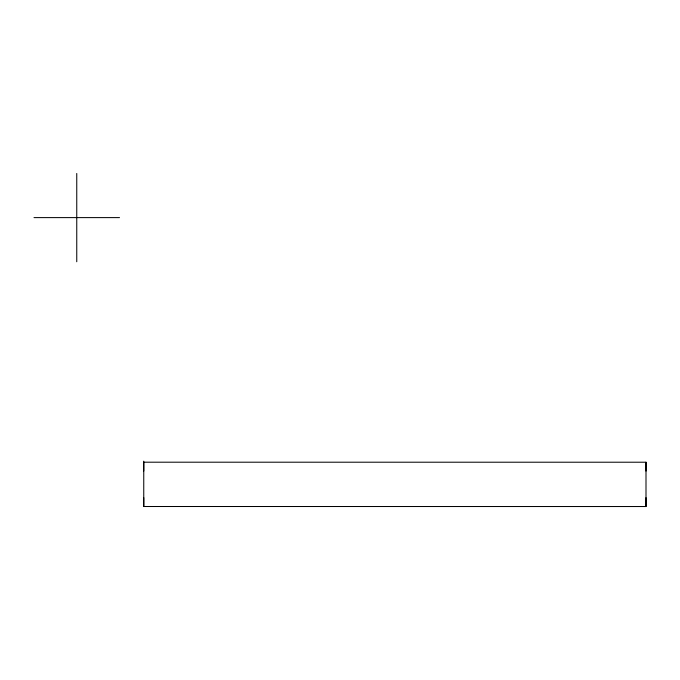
<?xml version="1.0" encoding="UTF-8"?>
<svg xmlns="http://www.w3.org/2000/svg" width="680" height="680" viewBox="0 0 680 680"><rect width="100%" height="100%" fill="white"/><g stroke="black" fill="none" stroke-linecap="round" stroke-linejoin="round"><path stroke-width="1.02" d="M143.76 461.159L143.752 506.506L646 506.532L646 462.221L143.752 462.196L143.752 471.07M143.752 506.506L143.752 497.633M34 217.608L119.51 217.608M646 506.532L646 497.658M646 462.221L646 471.096M76.755 173.468L76.755 261.757"/></g></svg>
